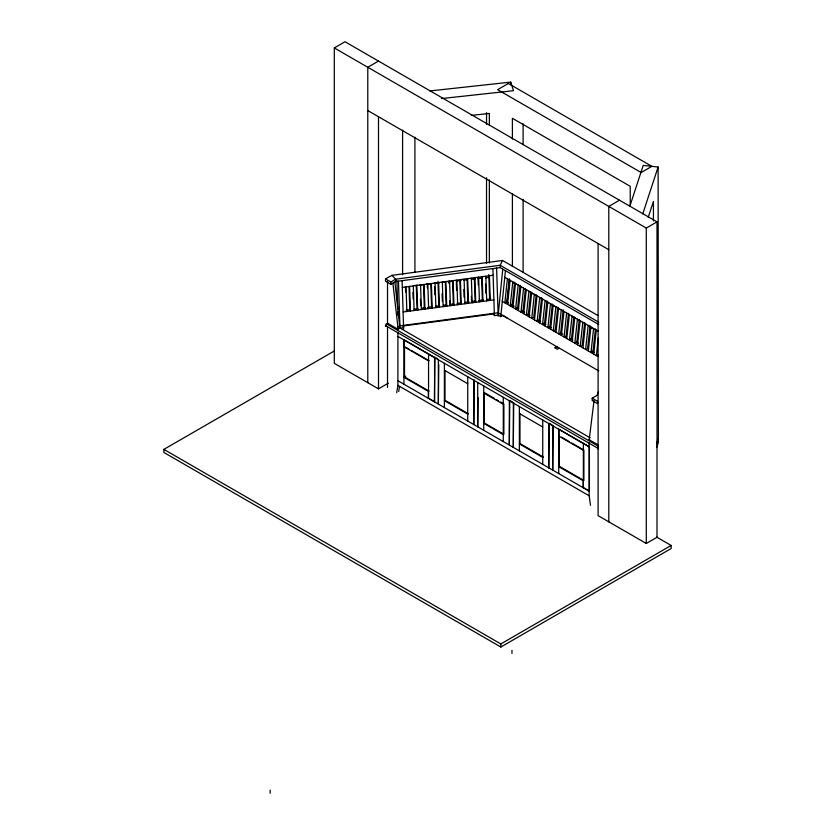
<?xml version="1.0" encoding="UTF-8"?>
<svg xmlns="http://www.w3.org/2000/svg" width="835" height="835" viewBox="0 0 835 835"><rect width="100%" height="100%" fill="white"/><g stroke="black" fill="none" stroke-linecap="round" stroke-linejoin="round"><path stroke-width="1.25" d="M434.409 401.812L434.889 357.276L437.853 358.987M438.792 364.644L438.365 404.098L438.365 359.791M474.238 379.998L473.769 424.535L473.769 380.228M478.037 397.543L477.724 426.81L477.724 382.514M513.274 447.309L513.744 402.773M548.752 467.798L549.232 423.261L552.196 424.973M553.188 425.537L552.707 470.074L552.707 425.808M498.077 316.246L502.764 269.089M505.446 270.634L500.76 316.632L502.92 315.39L506.991 317.916M507.419 278.765L504.841 302.792L506.835 301.946L509.277 279.182M507.085 302.207L509.559 279.099M507.544 304.358L510.122 280.32M512.805 281.875L510.227 305.902L512.22 305.057L514.663 282.293M512.93 307.457L515.508 283.43M518.191 284.986L515.612 309.013L517.596 308.157L520.038 285.403M518.316 310.568L520.894 286.541M523.576 288.085L520.998 312.113L522.981 311.267L525.424 288.513M523.702 313.678L526.28 289.651M528.962 291.196L526.384 315.223L528.367 314.377L530.809 291.613M529.087 316.789L531.665 292.761M534.348 294.306L531.77 318.333L533.753 317.488L536.195 294.724M534.473 319.899L537.051 295.872M539.734 297.417L537.155 321.444L539.139 320.598L541.581 297.834M539.859 323.009L542.437 298.982M545.109 300.527L542.541 324.554L544.524 323.709L546.967 300.944M545.245 326.12L547.823 302.093M550.495 303.637L547.917 327.664L549.91 326.819L552.353 304.055M550.63 329.23L553.208 305.203M555.88 306.748L553.302 330.775L555.296 329.929L557.738 307.165M556.016 332.33L558.594 308.303M561.266 309.858L558.688 333.885L560.682 333.04M560.567 334.157L563.176 309.795M561.402 335.44L563.98 311.413M566.652 312.958L564.074 336.996L566.067 336.14L568.51 313.386M566.788 338.551L569.366 314.524M572.038 316.068L569.46 340.095L571.453 339.25L573.895 316.486M572.173 341.661L574.751 317.634M577.423 319.179L574.845 343.206L576.839 342.36L579.281 319.596M577.559 344.772L580.137 320.744M582.809 322.289L580.231 346.316L582.225 345.471L584.667 322.707M582.945 347.882L585.523 323.855M588.195 325.399L585.617 349.427L587.61 348.581L590.053 325.817M588.331 350.992L590.909 326.965M593.581 328.51L591.003 352.537L592.996 351.692L595.438 328.927M593.716 354.103L596.294 330.075M598.288 337.945L596.388 355.647L598.382 354.802M594.029 400.623L589.155 440.014M396.677 392.648L397.919 385.384L397.919 332.205M398.692 391.49L399.516 386.647M629.903 206.088L643.232 165.403L658.116 167.031L658.397 442.414L656.759 447.33M642.762 213.885L658.116 167.031M648.21 217.371L653.44 201.412L653.44 220.92M657.312 441.621L658.116 439.158L658.397 442.414M656.759 444.241L658.116 439.158M598.424 391.813L596.973 395.435L592.192 398.201L592.192 400.518L597.547 403.608L597.547 401.291L592.192 398.201M597.996 315.567L502.555 260.468L500.165 265.269L500.165 267.586L598.705 324.481M334.303 350.982L163.869 449.376L163.869 452.476L500.854 647.031L500.854 643.942L671.131 545.443L656.665 537.093M500.854 647.031L671.131 548.532L671.131 545.443M388.348 383.171L378.495 388.859L334.303 363.35L334.303 47.939L345.022 41.75L657.009 221.87L657.009 537.291L646.29 543.481L598.09 515.644L598.09 243.517M378.495 61.08L367.786 67.259L367.786 382.68M385.509 278.869L391.918 275.341L395.654 279.203L395.654 281.52L390.863 284.286L385.509 281.197L385.509 278.869L390.863 281.969L395.654 279.203L500.165 265.269L598.705 322.164M386.511 326.224A1.419 0.825 -60 0 1 385.509 325.64A1.419 0.825 -60 0 1 386.511 323.907L387.597 323.281L397.992 329.293L400.08 328.082L590.188 437.843M397.919 329.606L397.919 327.007L399.934 325.848L498.077 312.77L598.758 370.897M619.518 200.233L608.798 206.412L608.798 521.833M334.303 47.939L646.29 228.059L657.009 221.87M405.841 376.136L403.921 377.243L428.386 391.375L428.386 398.326M502.555 260.468L391.918 275.341M395.654 281.52L500.165 267.586M402.355 287.397L493.12 275.247M406.374 310.192L410.215 309.681M414.045 309.169L417.886 308.658M421.717 308.146L425.547 307.635M428.105 307.29L431.945 306.779M435.776 306.268L439.617 305.756M443.448 305.245L446.005 304.911L446.715 306.174L445.89 281.593M449.846 304.399L453.676 303.888M457.517 303.376L461.348 302.865M465.189 302.353L469.019 301.842M471.368 296.331L471.545 301.508L475.407 300.986M479.248 300.475L483.079 299.963M486.92 299.452L490.75 298.94M403.169 311.977L493.944 299.88M400.174 328.134L403.618 327.675L402.961 326.015L493.725 313.918L494.393 315.578L498.077 315.087L500.76 316.632M429.889 90.942L510.717 82.112L513.535 90.702L441.684 98.551M471.389 115.407L489.352 113.445L489.352 125.156M414.922 285.466L417.49 285.184M420.057 284.912L423.909 284.484M426.476 284.203L431.611 283.649M434.169 283.368L439.304 282.804M441.872 282.522L445.723 282.105M448.291 281.823L453.426 281.259M455.983 280.988L461.118 280.424M463.686 280.142L467.537 279.725M471.389 279.297L475.24 278.88M477.797 278.598L481.649 278.18M485.5 277.763L489.352 277.335M367.786 110.554L608.798 249.707M504.737 277.22L598.225 331.192M513.515 282.825L515.759 284.119M524.735 289.307L526.979 290.601M530.35 292.542L532.594 293.836M540.454 298.377L542.698 299.671M546.059 301.612L548.303 302.907M551.674 304.858L553.918 306.153M557.279 308.094L559.523 309.388M572.998 317.164L575.242 318.459M578.603 320.4L580.847 321.705M589.823 326.882L592.067 328.176M506.407 301.696L508.661 303.001M510.916 304.295L514.287 306.247M516.541 307.551L518.796 308.856M522.178 310.797L524.432 312.102M527.803 314.054L530.058 315.359M537.949 319.909L540.193 321.204M543.575 323.155L545.829 324.46M549.211 326.412L551.465 327.706M560.473 332.914L562.727 334.219M570.608 338.77L572.862 340.064M576.244 342.016L578.498 343.321M592.015 351.128L594.269 352.422M502.159 301.247L597.902 356.524M589.155 439.742L598.518 445.139M386.511 323.907L598.549 446.318L597.547 446.902L597.547 448.061A1.419 0.825 -60 0 0 598.288 448.75M385.509 325.64L598.549 448.645M512.753 402.199L509.788 400.487L509.319 445.024L509.319 400.758M397.898 336.432L589.176 446.861M405.622 347.172L408.973 349.103M411.206 350.397L429.086 360.71M494.101 398.253L484.331 392.617L484.331 423.001L503.881 434.283L503.881 403.9M496.272 399.506L498.443 400.758M500.614 402.011L502.795 403.263M561.558 437.196L569.376 441.705M571.61 442.999L583.895 450.096L583.895 480.48L559.325 466.285L559.325 435.901M428.553 360.897L404.088 346.765L404.088 339.814L434.576 357.411L434.576 401.719L428.553 398.232L428.553 353.936M583.373 450.274L558.897 436.152L558.897 429.19L589.395 446.798L589.395 491.095L583.373 487.619L583.373 443.312M444.397 370.229L467.746 383.714M483.747 392.951L503.286 404.234M519.38 413.523L542.729 426.998M429.086 391.093L404.505 376.909L404.505 346.525M468.331 413.753L444.982 400.278L444.982 370.521M543.314 457.048L519.965 443.573L519.965 413.816M444.397 400.612L467.746 414.097M483.747 423.335L503.286 434.617M519.38 443.907L542.729 457.392M558.73 466.629L583.206 480.751L583.206 487.713M397.898 380.729L589.155 491.147M397.898 385.363L589.155 495.781L590.502 505.279M163.869 449.376L500.854 643.942M478.799 300.537L479.426 301.821L478.612 277.23M471.545 301.508L472.172 302.781L471.358 278.191M457.027 303.439L457.663 304.723L456.839 280.132M428 307.311L428.637 308.585L427.812 283.994M406.227 310.213L406.864 311.486L406.04 286.896M394.882 281.969L399.934 328.447M392.878 283.128L397.919 327.007M496.585 268.066L498.077 312.77M492.9 268.557L494.393 315.578M489.435 275.79L490.249 300.37L489.623 299.097L488.799 274.506M485.866 276.26L486.69 300.851M485.532 284.036L485.834 293.095M482.181 276.75L482.995 301.341L482.359 300.057L481.586 276.761M478.017 277.241L478.278 285.006M474.917 277.721L475.741 302.312L475.105 301.028L474.332 277.731M467.663 278.692L468.487 303.272L467.851 301.999L467.078 278.702M464.093 279.161L464.918 303.752M463.853 289.526L464.114 297.291M460.409 279.652L461.223 304.243L460.596 302.959L459.814 279.662M456.338 282.731L456.599 290.496M453.154 280.623L453.969 305.213L453.332 303.93L452.56 280.633M449.585 281.092L450.399 305.683L449.637 300.527M448.99 281.113L449.084 283.702M445.305 281.604L446.078 304.9M442.331 282.063L443.145 306.654M442.122 293.722L442.383 301.487M438.636 282.554L439.461 307.144L438.824 305.861L437.999 281.28M435.066 283.034L435.891 307.624M434.607 286.927L434.868 294.692M431.382 283.524L432.196 308.115L431.57 306.831L430.787 283.535M427.228 284.015L427.353 287.898M424.128 284.495L424.942 309.075L424.305 307.802L423.533 284.505M420.558 284.965L421.372 309.555M420.443 299.212L420.652 305.683M416.863 285.455L417.688 310.046L417.051 308.762L416.279 285.476M413.304 285.935L414.118 310.526M412.928 292.417L413.137 298.888M409.609 286.426L410.434 311.017L409.797 309.733L409.025 286.436M405.455 286.916L405.622 292.093M402.126 280.654L403.618 328.844M398.441 281.155L399.934 325.848M396.865 280.758L397.804 309.117M397.898 311.695L398.024 315.567M646.29 228.059L646.29 543.481M630.227 205.827L630.227 186.32L512.398 118.288L512.398 139.101M589.155 442.602L589.155 495.781M558.73 429.284L558.73 473.581M548.752 423.522L548.752 467.819M542.729 420.047L542.729 464.343M523.107 123.81L523.107 144.622M523.107 199.252L523.107 272.095M519.38 406.561L519.38 450.869M513.358 403.086L513.358 447.383M512.398 193.73L512.398 266.574M511.97 650.35L511.97 653.44M510.717 82.112L510.717 84.711M503.286 397.272L503.286 441.579M489.352 179.786L489.352 263.035M486.534 112.662L486.534 124.363M486.534 177.698L486.534 263.547M483.747 386L483.747 430.296M467.746 376.752L467.746 421.049M444.397 363.277L444.397 407.574M414.922 137.18L414.922 272.461M403.921 339.908L403.921 384.204M402.595 130.166L402.595 274.694M390.863 281.969L390.863 284.286M387.523 281.332L387.523 324.043M387.523 326.631L387.523 387.471M378.495 116.743L378.495 388.859M270.164 790.16L270.164 793.25M597.547 448.061A1.419 0.825 -60 0 1 598.288 446.516M508.348 83.479L497.639 89.669L641.176 172.532L651.884 166.353L508.348 83.479M556.371 346.713L554.607 347.725L557.289 349.27L559.053 348.258L556.371 346.713"/></g></svg>
